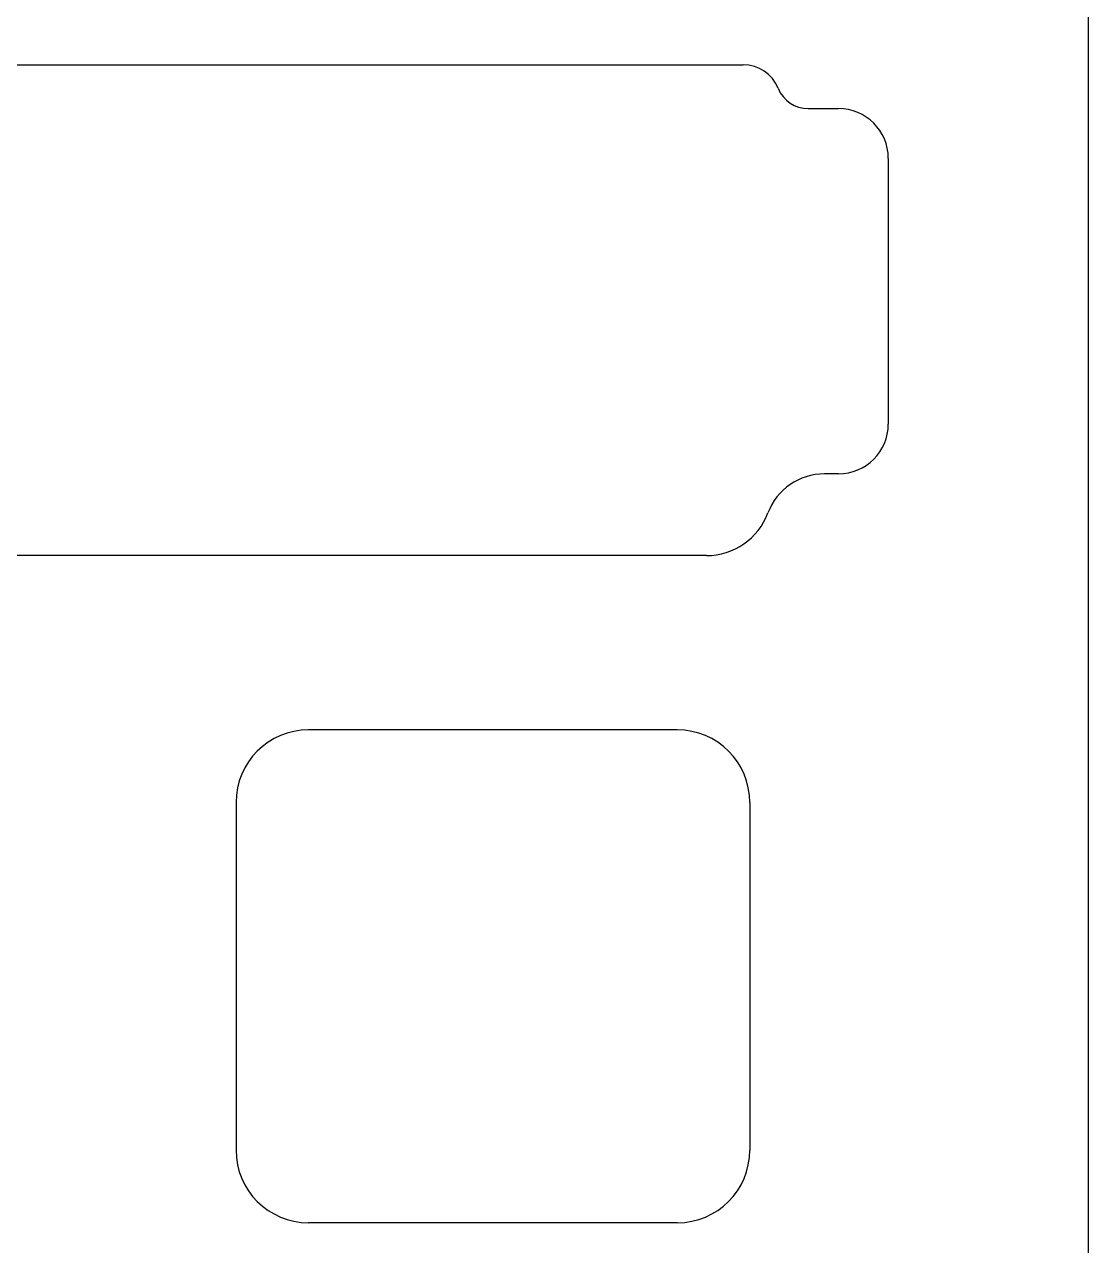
# Model space of a CAD drawing. Header units: millimetres. Extents: x -10 to 277, y -95 to 18.
# Drawn here: x 246.15 to 276.6, y -64.85 to -29.92 of the extents above; entities that cross this region are included whole.
import ezdxf

# ---------------------------------------------------------------- set-up
doc = ezdxf.new("R2010")
doc.units = ezdxf.units.MM
doc.header["$MEASUREMENT"] = 0
doc.layers.add('BLACK', color=7, linetype='CONTINUOUS')
doc.layers.add('Edge.Cuts', color=53, linetype='CONTINUOUS')

msp = doc.modelspace()

# ---------------------------------------------------------------- linework, layer by layer
at = {"layer": 'BLACK', "linetype": 'Continuous'}
for p, q in [((264.83125, -50.1), (254.281249, -50.1)), ((252.20625, -52.175), (252.20625, -62.125001)), ((266.90625, -52.175), (266.90625, -62.125)), ((264.83125, -64.2), (254.28125, -64.2))]:
    msp.add_line(p, q, dxfattribs=at)
at = {"layer": 'BLACK'}
for centre, radius, start, end in [((254.281254, -52.175004), 2.075004, 90.0001381, 179.9998896), ((264.83125, -52.175), 2.075, 0, 90), ((254.281252, -62.124998), 2.075002, 180.0000828, 269.9999448), ((264.83125, -62.125), 2.075, 270, 0)]:
    msp.add_arc(centre, radius, start, end, dxfattribs=at)
at = {"layer": 'Edge.Cuts', "linetype": 'Continuous'}
for p, q in [((276.6, -93.226), (276.6, 16.026)), ((242.86593, -31.0724), (266.72117, -31.0724)), ((268.57838, -32.32456), (269.44399, -32.32456)), ((270.86899, -33.74956), (270.86899, -41.35044)), ((269.44399, -42.77544), (269.03995, -42.77544)), ((265.66905, -45.11191), (243.91805, -45.11191))]:
    msp.add_line(p, q, dxfattribs=at)
at = {"layer": 'Edge.Cuts'}
for centre, radius, start, end in [((266.72115, -32.1474), 1.075, 22.0238993, 89.998934), ((268.57835, -31.3961), 0.92846, 202.0262568, 270.0018513), ((269.44399, -33.74956), 1.425, 0, 90), ((269.44395, -41.3504), 1.42504, 270.0016083, 359.9983917), ((269.03995, -44.5004), 1.724938, 90, 159.4534018), ((265.66905, -43.237), 1.874943, 270, 339.454935)]:
    msp.add_arc(centre, radius, start, end, dxfattribs=at)

doc.saveas('drawing.dxf')
